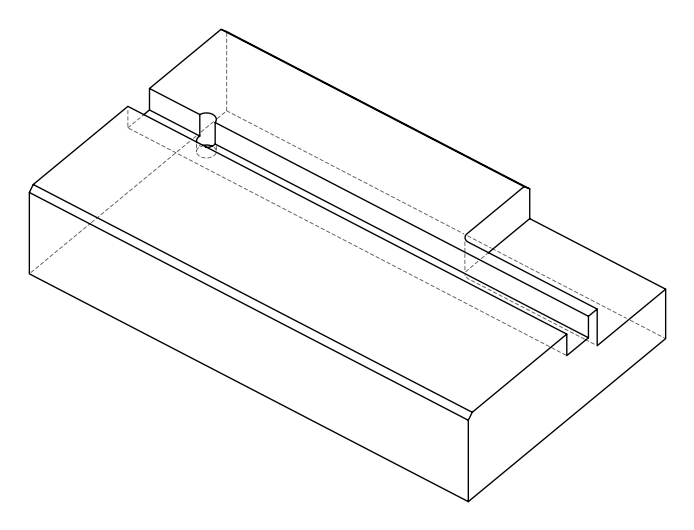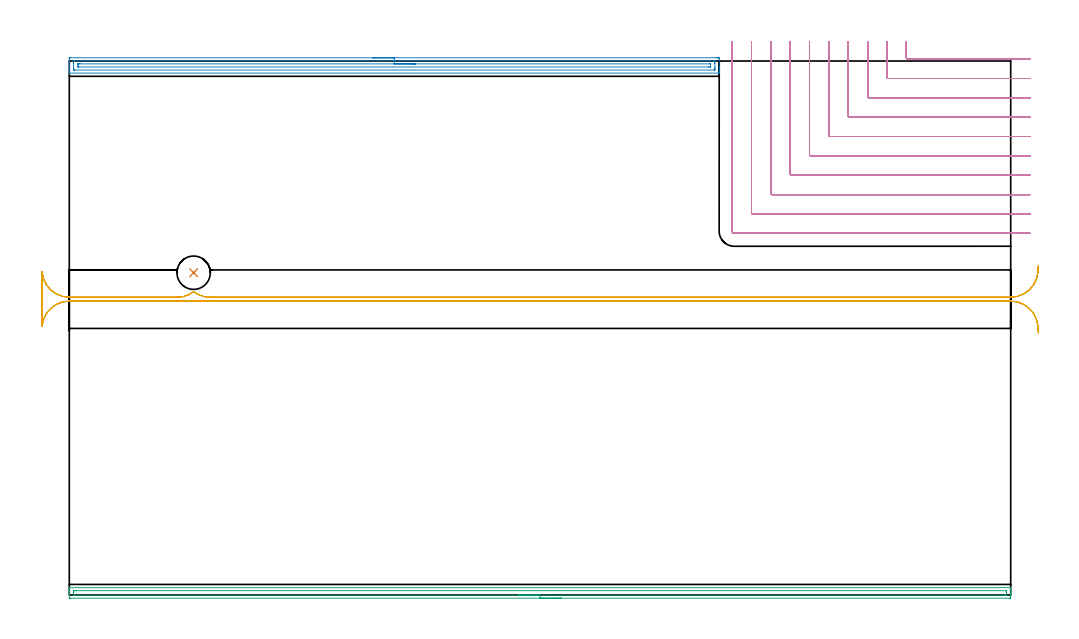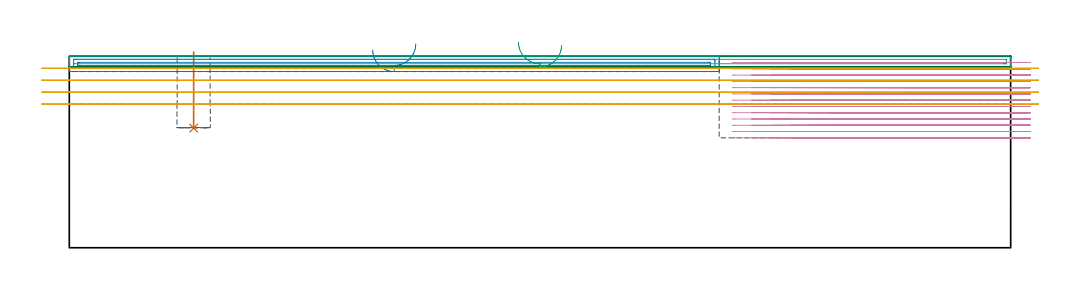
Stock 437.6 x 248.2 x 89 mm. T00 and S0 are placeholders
(PLAN: 5 operations, 3 tool changes, 64.5 min)
(1 INDEXABLE_INSERT_DRILL_BLIND_HOLE_FROM_SOLID | STEP1POCKET | NXT0302_002 | 0.14 min | 6252 mm3)
(2 AREA_MILL | FG_CHAMFER_SURFACE | UGT0205_001 | 7.44 min | 7731 mm3)
(3 AREA_MILL_1 | FG_CHAMFER_SURFACE_1 | UGT0205_001 | 7.18 min | 5253 mm3)
(4 MILL_CORNER_NOTCH_RECTANGULAR | CORNER_NOTCH_RECTANGULAR | NXT0201_011 | Follow Part, ap 3, ae 75% | 41.83 min | 441672 mm3)
(5 MILL_RECTANGULAR_SLOT | SLOT_RECTANGULAR | UGT0201_109 | Follow Part, ap 6.35, ae 75% | 7.94 min | 261746 mm3)
(TOOL NXT0302_002 | Index. Insert Drill 15.5mm [880-D1550L20-05] | D15.5 PA176 FL78 Z2)
(TOOL UGT0205_001 | Chamfer Mill 20 x 3 x 45 deg. | D20 FL50 Z2)
(TOOL NXT0201_011 | ENDMILL 12mm [2P460-1200-NA 1630] | D12 FL38 Z6)
(TOOL UGT0201_109 | End Mill 25.4 mm | D25.4 FL25 Z2)
(OP 1 INDEXABLE_INSERT_DRILL_BLIND_HOLE_FROM_SOLID)
G17 G21 G94 G90
T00 M6
G54
G17 G0 G90 X57.8 Y149.8 S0 M3
G43 Z99. H1
G94 G81 G98 Z55.6 F250. R91.
G80
M5
M2
(OP 2 AREA_MILL)
G17 G21 G94 G90
T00 M6
G54
G17 G0 G90 X141.05 Y249.7 S1061 M3
G43 Z99. H0
Z91.9
G94 G1 X141.088 Z91.028 F250.
X141.202 Z90.163
X141.391 Z89.312
X141.653 Z88.48
X141.987 Z87.674
X142.39 Z86.9
X142.858 Z86.164
X143.39 Z85.472
X143.979 Z84.829
X144.622 Z84.24
X145.314 Z83.708
X146.05 Z83.24
X146.824 Z82.837
X147.63 Z82.503
X148.462 Z82.241
X149.314 Z82.052
X150.178 Z81.938
X151.05 Z81.9
X301.022
X301.489 Y249.699 Z81.901
X301.952 Y249.695 Z81.903
X302.091 Y249.691 Z81.905
X302.1 Y249.238 Z82.359
Y245.709 Z85.885
Y245.151 Z86.446
Y244.827 Z86.769
Y244.269 Z87.327
Y243.944 Z87.65
Y243.296 Z88.304
Y242.94 Z88.659
X302.093 Y242.607 Z88.983
X302.092 Y242.602 Z88.988
X301.937 Y242.6 Z89.
X0.164
X0.008 Y242.602 Z88.988
X0.007 Y242.607 Z88.983
X0. Y242.939 Z88.66
Y243.296 Z88.304
Y243.944 Z87.65
Y245.151 Z86.446
Y245.709 Z85.885
Y248.959 Z82.638
X0.003 Y249.238 Z82.359
X0.009 Y249.691 Z81.906
X0.148 Y249.695 Z81.903
X0.611 Y249.7 Z81.9
X151.05
Y248.286 Z83.314
X299.704 Y248.285 Z83.315
X299.776
X300.077 Y248.279 Z83.321
X300.09 Y248.181 Z83.419
X300.097 Y247.967 Z83.633
X300.099 Y247.473 Z84.127
X300.1 Y247.082 Z84.518
Y245.317 Z86.283
X300.099 Y244.827 Z86.773
X300.098 Y244.438 Z87.162
X300.09 Y244.045 Z87.555
X300.081 Y244.02 Z87.58
X300.063 Y244.019 Z87.581
X300.012 Y244.016 Z87.584
X299.909 Y244.015 Z87.585
X299.704 Y244.014 Z87.586
X2.396 Y244.015 Z87.585
X2.324
X2.023 Y244.021 Z87.579
X2.01 Y244.119 Z87.481
X2.003 Y244.333 Z87.267
X2.001 Y244.827 Z86.773
X2. Y245.218 Z86.382
Y246.983 Z84.617
X2.001 Y247.473 Z84.127
X2.002 Y247.863 Z83.737
X2.01 Y248.255 Z83.345
X2.019 Y248.28 Z83.32
X2.038 Y248.282 Z83.318
X2.088 Y248.284 Z83.316
X2.191 Y248.285 Z83.315
X2.396 Y248.286 Z83.314
X151.05
Y246.872 Z84.728
X297.635 Y246.871 Z84.729
X297.918 Y246.87 Z84.73
X298.012 Y246.868 Z84.732
X298.079 Y246.865 Z84.735
X298.09 Y246.77 Z84.83
X298.096 Y246.591 Z85.009
X298.099 Y246.412 Z85.188
Y245.709 Z85.891
X298.098 Y245.532 Z86.068
X298.092 Y245.47 Z86.13
X298.086 Y245.435 Z86.165
X298.059 Y245.434 Z86.166
X297.918 Y245.431 Z86.169
X297.309 Y245.429 Z86.171
X297.025 Y245.428 Z86.172
X4.465 Y245.429 Z86.171
X4.182 Y245.431 Z86.169
X4.088 Y245.432 Z86.168
X4.021 Y245.435 Z86.165
X4.01 Y245.53 Z86.07
X4.004 Y245.709 Z85.891
X4.001 Y245.888 Z85.712
Y246.591 Z85.009
X4.002 Y246.769 Z84.831
X4.008 Y246.83 Z84.77
X4.014 Y246.865 Z84.735
X4.041 Y246.866 Z84.734
X4.182 Y246.869 Z84.731
X4.791 Y246.871 Z84.729
X5.075 Y246.872 Z84.728
X151.05
X151.922 Z84.766
X152.786 Z84.88
X153.638 Z85.069
X154.47 Z85.332
X155.276 Z85.665
X156.05 Z86.068
X156.786 Z86.537
X157.478 Z87.068
X158.121 Z87.657
X158.71 Z88.301
X159.242 Z88.993
X159.71 Z89.728
X160.113 Z90.502
X160.447 Z91.308
X160.709 Z92.14
X160.898 Z92.992
X161.012 Z93.857
X161.05 Z94.728
G0 Z99.
M5
M2
(OP 3 AREA_MILL_1)
G17 G21 G94 G90
T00 M6
G54
G17 G0 G90 X228.8 Y-1.5 S1061 M3
G43 Z99. H0
Z94.1
G94 G1 X228.762 Z93.228 F250.
X228.648 Z92.364
X228.459 Z91.512
X228.197 Z90.68
X227.863 Z89.874
X227.46 Z89.1
X226.992 Z88.364
X226.46 Z87.672
X225.871 Z87.029
X225.228 Z86.44
X224.536 Z85.908
X223.8 Z85.44
X223.026 Z85.037
X222.22 Z84.703
X221.388 Z84.441
X220.536 Z84.252
X219.672 Z84.138
X218.8 Z84.1
X0.629
X0.345 Y-1.498
X0.01 Y-1.494 Z84.102
X0. Y-1.223 Z84.373
Y0.515 Z86.11
Y1.031 Z86.627
Y1.384 Z86.98
Y1.9 Z87.496
Y2.253 Z87.848
Y2.961 Z88.561
Y3.174 Z88.774
X0.002 Y3.288 Z88.88
X0.01 Y3.397 Z88.988
X0.182 Y3.4 Z89.
X437.418
X437.59 Y3.397 Z88.988
X437.597 Y3.345 Z88.936
X437.599 Y3.287 Z88.879
X437.6 Y3.174 Z88.774
Y2.961 Z88.56
Y2.253 Z87.848
Y1.031 Z86.627
Y0.515 Z86.11
Y-0.096 Z85.499
Y-0.354 Z85.242
Y-0.965 Z84.631
X437.597 Y-1.223 Z84.373
X437.59 Y-1.494 Z84.103
X437.255 Y-1.498 Z84.1
X436.971 Y-1.5
X218.8
Y-0.086 Z85.514
X2.417 Y-0.085 Z85.515
X2.14 Y-0.084 Z85.516
X2.051 Y-0.081 Z85.519
X2.013 Y-0.079 Z85.521
X2.01 Y-0.06 Z85.54
X2.003 Y0.049 Z85.649
X2.001 Y0.515 Z86.115
X2. Y0.921 Z86.521
Y1.384 Z86.984
X2.002 Y1.788 Z87.388
X2.007 Y1.925 Z87.525
X2.01 Y1.97 Z87.57
X2.034 Y1.979 Z87.579
X2.108 Y1.981 Z87.581
X2.417 Y1.984 Z87.584
X2.693 Y1.985 Z87.585
X3.312 Y1.986 Z87.586
X435.183 Y1.985 Z87.585
X435.46 Y1.984 Z87.584
X435.549 Y1.981 Z87.581
X435.586 Y1.979 Z87.579
X435.59 Y1.959 Z87.559
X435.597 Y1.851 Z87.451
X435.599 Y1.384 Z86.984
X435.6 Y0.979 Z86.579
Y0.515 Z86.115
X435.598 Y0.111 Z85.711
X435.593 Y-0.025 Z85.575
X435.59 Y-0.07 Z85.53
X435.566 Y-0.079 Z85.521
X435.492 Y-0.081 Z85.519
X435.183 Y-0.084 Z85.516
X434.907 Y-0.085 Z85.515
X434.288 Y-0.086 Z85.514
X218.8
X217.928 Z85.552
X217.064 Z85.666
X216.212 Z85.855
X215.38 Z86.117
X214.574 Z86.451
X213.8 Z86.854
X213.064 Z87.323
X212.372 Z87.854
X211.729 Z88.443
X211.14 Z89.086
X210.608 Z89.778
X210.14 Z90.514
X209.737 Z91.288
X209.403 Z92.094
X209.141 Z92.926
X208.952 Z93.778
X208.838 Z94.643
X208.8 Z95.514
G0 Z99.
M5
M2
(OP 4 MILL_CORNER_NOTCH_RECTANGULAR)
G17 G21 G94 G90
T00 M6
G54
G17 G0 G90 X389.1 Y257.2 S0 M3
G43 Z99. H1
Z86.085
G94 G1 Y254.2 F250.
Y249.694 F500.
G3 X389.694 Y249.1 R0.6
G1 X443.532
X446.532 F250.
G0 Z99.
X380.1 Y257.2
Z86.085
G1 Y254.2
Y240.694 F500.
G3 X380.694 Y240.1 R0.6
G1 X443.6
X446.6 F250.
G0 Z99.
X371.1 Y257.2
Z86.085
G1 Y254.2
Y231.694 F500.
G3 X371.694 Y231.1 R0.6
G1 X443.6
X446.6 F250.
G0 Z99.
X362.1 Y257.2
Z86.085
G1 Y254.2
Y222.695 F500.
G3 X362.695 Y222.1 R0.6
G1 X443.6
X446.6 F250.
G0 Z99.
X353.1 Y257.2
Z86.085
G1 Y254.2
Y213.695 F500.
G3 X353.695 Y213.1 R0.6
G1 X443.6
X446.6 F250.
G0 Z99.
X344.1 Y257.2
Z86.085
G1 Y254.2
Y204.695 F500.
G3 X344.695 Y204.1 R0.6
G1 X443.6
X446.6 F250.
G0 Z99.
X335.1 Y257.2
Z86.085
G1 Y254.2
Y195.696 F500.
G3 X335.696 Y195.1 R0.6
G1 X443.6
X446.6 F250.
G0 Z99.
X326.1 Y257.2
Z86.085
G1 Y254.2
Y186.696 F500.
G3 X326.696 Y186.1 R0.6
G1 X443.6
X446.6 F250.
G0 Z99.
X317.1 Y257.2
Z86.085
G1 Y254.2
Y177.696 F500.
G3 X317.696 Y177.1 R0.6
G1 X443.6
X446.6 F250.
G0 Z99.
X308.1 Y257.2
Z86.085
G1 Y254.2
Y169.1 F500.
G3 X309.1 Y168.1 R1.
G1 X443.6
X446.6 F250.
G0 Z99.
X389.1 Y257.2
Z83.169
G1 Y254.2
Y249.694 F500.
G3 X389.694 Y249.1 R0.6
G1 X443.532
X446.532 F250.
G0 Z99.
X380.1 Y257.2
Z83.169
G1 Y254.2
Y240.694 F500.
G3 X380.694 Y240.1 R0.6
G1 X443.6
X446.6 F250.
G0 Z99.
X371.1 Y257.2
Z83.169
G1 Y254.2
Y231.694 F500.
G3 X371.694 Y231.1 R0.6
G1 X443.6
X446.6 F250.
G0 Z99.
X362.1 Y257.2
Z83.169
G1 Y254.2
Y222.695 F500.
G3 X362.695 Y222.1 R0.6
G1 X443.6
X446.6 F250.
G0 Z99.
X353.1 Y257.2
Z83.169
G1 Y254.2
Y213.695 F500.
G3 X353.695 Y213.1 R0.6
G1 X443.6
X446.6 F250.
G0 Z99.
X344.1 Y257.2
Z83.169
G1 Y254.2
Y204.695 F500.
G3 X344.695 Y204.1 R0.6
G1 X443.6
X446.6 F250.
G0 Z99.
X335.1 Y257.2
Z83.169
G1 Y254.2
Y195.696 F500.
G3 X335.696 Y195.1 R0.6
G1 X443.6
X446.6 F250.
G0 Z99.
X326.1 Y257.2
Z83.169
G1 Y254.2
Y186.696 F500.
G3 X326.696 Y186.1 R0.6
G1 X443.6
X446.6 F250.
G0 Z99.
X317.1 Y257.2
Z83.169
G1 Y254.2
Y177.696 F500.
G3 X317.696 Y177.1 R0.6
G1 X443.6
X446.6 F250.
G0 Z99.
X308.1 Y257.2
Z83.169
G1 Y254.2
Y169.1 F500.
G3 X309.1 Y168.1 R1.
G1 X443.6
X446.6 F250.
G0 Z99.
X389.1 Y257.2
Z80.254
G1 Y254.2
Y249.694 F500.
G3 X389.694 Y249.1 R0.6
G1 X443.532
X446.532 F250.
G0 Z99.
X380.1 Y257.2
Z80.254
G1 Y254.2
Y240.694 F500.
G3 X380.694 Y240.1 R0.6
G1 X443.6
X446.6 F250.
G0 Z99.
X371.1 Y257.2
Z80.254
G1 Y254.2
Y231.694 F500.
G3 X371.694 Y231.1 R0.6
G1 X443.6
X446.6 F250.
G0 Z99.
X362.1 Y257.2
Z80.254
G1 Y254.2
Y222.695 F500.
G3 X362.695 Y222.1 R0.6
G1 X443.6
X446.6 F250.
G0 Z99.
X353.1 Y257.2
Z80.254
G1 Y254.2
Y213.695 F500.
G3 X353.695 Y213.1 R0.6
G1 X443.6
X446.6 F250.
G0 Z99.
X344.1 Y257.2
Z80.254
G1 Y254.2
Y204.695 F500.
G3 X344.695 Y204.1 R0.6
G1 X443.6
X446.6 F250.
G0 Z99.
X335.1 Y257.2
Z80.254
G1 Y254.2
Y195.696 F500.
G3 X335.696 Y195.1 R0.6
G1 X443.6
X446.6 F250.
G0 Z99.
X326.1 Y257.2
Z80.254
G1 Y254.2
Y186.696 F500.
G3 X326.696 Y186.1 R0.6
G1 X443.6
X446.6 F250.
G0 Z99.
X317.1 Y257.2
Z80.254
G1 Y254.2
Y177.696 F500.
G3 X317.696 Y177.1 R0.6
G1 X443.6
X446.6 F250.
G0 Z99.
X308.1 Y257.2
Z80.254
G1 Y254.2
Y169.1 F500.
G3 X309.1 Y168.1 R1.
G1 X443.6
X446.6 F250.
G0 Z99.
X389.1 Y257.2
Z77.338
G1 Y254.2
Y249.694 F500.
G3 X389.694 Y249.1 R0.6
G1 X443.532
X446.532 F250.
G0 Z99.
X380.1 Y257.2
Z77.338
G1 Y254.2
Y240.694 F500.
G3 X380.694 Y240.1 R0.6
G1 X443.6
X446.6 F250.
G0 Z99.
X371.1 Y257.2
Z77.338
G1 Y254.2
Y231.694 F500.
G3 X371.694 Y231.1 R0.6
G1 X443.6
X446.6 F250.
G0 Z99.
X362.1 Y257.2
Z77.338
G1 Y254.2
Y222.695 F500.
G3 X362.695 Y222.1 R0.6
G1 X443.6
X446.6 F250.
G0 Z99.
X353.1 Y257.2
Z77.338
G1 Y254.2
Y213.695 F500.
G3 X353.695 Y213.1 R0.6
G1 X443.6
X446.6 F250.
G0 Z99.
X344.1 Y257.2
Z77.338
G1 Y254.2
Y204.695 F500.
G3 X344.695 Y204.1 R0.6
G1 X443.6
X446.6 F250.
G0 Z99.
X335.1 Y257.2
Z77.338
G1 Y254.2
Y195.696 F500.
G3 X335.696 Y195.1 R0.6
G1 X443.6
X446.6 F250.
G0 Z99.
X326.1 Y257.2
Z77.338
G1 Y254.2
Y186.696 F500.
G3 X326.696 Y186.1 R0.6
G1 X443.6
X446.6 F250.
G0 Z99.
X317.1 Y257.2
Z77.338
G1 Y254.2
Y177.696 F500.
G3 X317.696 Y177.1 R0.6
G1 X443.6
X446.6 F250.
G0 Z99.
X308.1 Y257.2
Z77.338
G1 Y254.2
Y169.1 F500.
G3 X309.1 Y168.1 R1.
G1 X443.6
X446.6 F250.
G0 Z99.
X389.1 Y257.2
Z74.423
G1 Y254.2
Y249.694 F500.
G3 X389.694 Y249.1 R0.6
G1 X443.532
X446.532 F250.
G0 Z99.
X380.1 Y257.2
Z74.423
G1 Y254.2
Y240.694 F500.
G3 X380.694 Y240.1 R0.6
G1 X443.6
X446.6 F250.
G0 Z99.
X371.1 Y257.2
Z74.423
G1 Y254.2
Y231.694 F500.
G3 X371.694 Y231.1 R0.6
G1 X443.6
X446.6 F250.
G0 Z99.
X362.1 Y257.2
Z74.423
G1 Y254.2
Y222.695 F500.
G3 X362.695 Y222.1 R0.6
G1 X443.6
X446.6 F250.
G0 Z99.
X353.1 Y257.2
Z74.423
G1 Y254.2
Y213.695 F500.
G3 X353.695 Y213.1 R0.6
G1 X443.6
X446.6 F250.
G0 Z99.
X344.1 Y257.2
Z74.423
G1 Y254.2
Y204.695 F500.
G3 X344.695 Y204.1 R0.6
G1 X443.6
X446.6 F250.
G0 Z99.
X335.1 Y257.2
Z74.423
G1 Y254.2
Y195.696 F500.
G3 X335.696 Y195.1 R0.6
G1 X443.6
X446.6 F250.
G0 Z99.
X326.1 Y257.2
Z74.423
G1 Y254.2
Y186.696 F500.
G3 X326.696 Y186.1 R0.6
G1 X443.6
X446.6 F250.
G0 Z99.
X317.1 Y257.2
Z74.423
G1 Y254.2
Y177.696 F500.
G3 X317.696 Y177.1 R0.6
G1 X443.6
X446.6 F250.
G0 Z99.
X308.1 Y257.2
Z74.423
G1 Y254.2
Y169.1 F500.
G3 X309.1 Y168.1 R1.
G1 X443.6
X446.6 F250.
G0 Z99.
X389.1 Y257.2
Z71.508
G1 Y254.2
Y249.694 F500.
G3 X389.694 Y249.1 R0.6
G1 X443.532
X446.532 F250.
G0 Z99.
X380.1 Y257.2
Z71.508
G1 Y254.2
Y240.694 F500.
G3 X380.694 Y240.1 R0.6
G1 X443.6
X446.6 F250.
G0 Z99.
X371.1 Y257.2
Z71.508
G1 Y254.2
Y231.694 F500.
G3 X371.694 Y231.1 R0.6
G1 X443.6
X446.6 F250.
G0 Z99.
X362.1 Y257.2
Z71.508
G1 Y254.2
Y222.695 F500.
G3 X362.695 Y222.1 R0.6
G1 X443.6
X446.6 F250.
G0 Z99.
X353.1 Y257.2
Z71.508
G1 Y254.2
Y213.695 F500.
G3 X353.695 Y213.1 R0.6
G1 X443.6
X446.6 F250.
G0 Z99.
X344.1 Y257.2
Z71.508
G1 Y254.2
Y204.695 F500.
G3 X344.695 Y204.1 R0.6
G1 X443.6
X446.6 F250.
G0 Z99.
X335.1 Y257.2
Z71.508
G1 Y254.2
Y195.696 F500.
G3 X335.696 Y195.1 R0.6
G1 X443.6
X446.6 F250.
G0 Z99.
X326.1 Y257.2
Z71.508
G1 Y254.2
Y186.696 F500.
G3 X326.696 Y186.1 R0.6
G1 X443.6
X446.6 F250.
G0 Z99.
X317.1 Y257.2
Z71.508
G1 Y254.2
Y177.696 F500.
G3 X317.696 Y177.1 R0.6
G1 X443.6
X446.6 F250.
G0 Z99.
X308.1 Y257.2
Z71.508
G1 Y254.2
Y169.1 F500.
G3 X309.1 Y168.1 R1.
G1 X443.6
X446.6 F250.
G0 Z99.
X389.1 Y257.2
Z68.592
G1 Y254.2
Y249.694 F500.
G3 X389.694 Y249.1 R0.6
G1 X443.532
X446.532 F250.
G0 Z99.
X380.1 Y257.2
Z68.592
G1 Y254.2
Y240.694 F500.
G3 X380.694 Y240.1 R0.6
G1 X443.6
X446.6 F250.
G0 Z99.
X371.1 Y257.2
Z68.592
G1 Y254.2
Y231.694 F500.
G3 X371.694 Y231.1 R0.6
G1 X443.6
X446.6 F250.
G0 Z99.
X362.1 Y257.2
Z68.592
G1 Y254.2
Y222.695 F500.
G3 X362.695 Y222.1 R0.6
G1 X443.6
X446.6 F250.
G0 Z99.
X353.1 Y257.2
Z68.592
G1 Y254.2
Y213.695 F500.
G3 X353.695 Y213.1 R0.6
G1 X443.6
X446.6 F250.
G0 Z99.
X344.1 Y257.2
Z68.592
G1 Y254.2
Y204.695 F500.
G3 X344.695 Y204.1 R0.6
G1 X443.6
X446.6 F250.
G0 Z99.
X335.1 Y257.2
Z68.592
G1 Y254.2
Y195.696 F500.
G3 X335.696 Y195.1 R0.6
G1 X443.6
X446.6 F250.
G0 Z99.
X326.1 Y257.2
Z68.592
G1 Y254.2
Y186.696 F500.
G3 X326.696 Y186.1 R0.6
G1 X443.6
X446.6 F250.
G0 Z99.
X317.1 Y257.2
Z68.592
G1 Y254.2
Y177.696 F500.
G3 X317.696 Y177.1 R0.6
G1 X443.6
X446.6 F250.
G0 Z99.
X308.1 Y257.2
Z68.592
G1 Y254.2
Y169.1 F500.
G3 X309.1 Y168.1 R1.
G1 X443.6
X446.6 F250.
G0 Z99.
X389.1 Y257.2
Z65.677
G1 Y254.2
Y249.694 F500.
G3 X389.694 Y249.1 R0.6
G1 X443.532
X446.532 F250.
G0 Z99.
X380.1 Y257.2
Z65.677
G1 Y254.2
Y240.694 F500.
G3 X380.694 Y240.1 R0.6
G1 X443.6
X446.6 F250.
G0 Z99.
X371.1 Y257.2
Z65.677
G1 Y254.2
Y231.694 F500.
G3 X371.694 Y231.1 R0.6
G1 X443.6
X446.6 F250.
G0 Z99.
X362.1 Y257.2
Z65.677
G1 Y254.2
Y222.695 F500.
G3 X362.695 Y222.1 R0.6
G1 X443.6
X446.6 F250.
G0 Z99.
X353.1 Y257.2
Z65.677
G1 Y254.2
Y213.695 F500.
G3 X353.695 Y213.1 R0.6
G1 X443.6
X446.6 F250.
G0 Z99.
X344.1 Y257.2
Z65.677
G1 Y254.2
Y204.695 F500.
G3 X344.695 Y204.1 R0.6
G1 X443.6
X446.6 F250.
G0 Z99.
X335.1 Y257.2
Z65.677
G1 Y254.2
Y195.696 F500.
G3 X335.696 Y195.1 R0.6
G1 X443.6
X446.6 F250.
G0 Z99.
X326.1 Y257.2
Z65.677
G1 Y254.2
Y186.696 F500.
G3 X326.696 Y186.1 R0.6
G1 X443.6
X446.6 F250.
G0 Z99.
X317.1 Y257.2
Z65.677
G1 Y254.2
Y177.696 F500.
G3 X317.696 Y177.1 R0.6
G1 X443.6
X446.6 F250.
G0 Z99.
X308.1 Y257.2
Z65.677
G1 Y254.2
Y169.1 F500.
G3 X309.1 Y168.1 R1.
G1 X443.6
X446.6 F250.
G0 Z99.
X389.1 Y257.2
Z62.762
G1 Y254.2
Y249.694 F500.
G3 X389.694 Y249.1 R0.6
G1 X443.532
X446.532 F250.
G0 Z99.
X380.1 Y257.2
Z62.762
G1 Y254.2
Y240.694 F500.
G3 X380.694 Y240.1 R0.6
G1 X443.6
X446.6 F250.
G0 Z99.
X371.1 Y257.2
Z62.762
G1 Y254.2
Y231.694 F500.
G3 X371.694 Y231.1 R0.6
G1 X443.6
X446.6 F250.
G0 Z99.
X362.1 Y257.2
Z62.762
G1 Y254.2
Y222.695 F500.
G3 X362.695 Y222.1 R0.6
G1 X443.6
X446.6 F250.
G0 Z99.
X353.1 Y257.2
Z62.762
G1 Y254.2
Y213.695 F500.
G3 X353.695 Y213.1 R0.6
G1 X443.6
X446.6 F250.
G0 Z99.
X344.1 Y257.2
Z62.762
G1 Y254.2
Y204.695 F500.
G3 X344.695 Y204.1 R0.6
G1 X443.6
X446.6 F250.
G0 Z99.
X335.1 Y257.2
Z62.762
G1 Y254.2
Y195.696 F500.
G3 X335.696 Y195.1 R0.6
G1 X443.6
X446.6 F250.
G0 Z99.
X326.1 Y257.2
Z62.762
G1 Y254.2
Y186.696 F500.
G3 X326.696 Y186.1 R0.6
G1 X443.6
X446.6 F250.
G0 Z99.
X317.1 Y257.2
Z62.762
G1 Y254.2
Y177.696 F500.
G3 X317.696 Y177.1 R0.6
G1 X443.6
X446.6 F250.
G0 Z99.
X308.1 Y257.2
Z62.762
G1 Y254.2
Y169.1 F500.
G3 X309.1 Y168.1 R1.
G1 X443.6
X446.6 F250.
G0 Z99.
X389.1 Y257.2
Z59.846
G1 Y254.2
Y249.694 F500.
G3 X389.694 Y249.1 R0.6
G1 X443.532
X446.532 F250.
G0 Z99.
X380.1 Y257.2
Z59.846
G1 Y254.2
Y240.694 F500.
G3 X380.694 Y240.1 R0.6
G1 X443.6
X446.6 F250.
G0 Z99.
X371.1 Y257.2
Z59.846
G1 Y254.2
Y231.694 F500.
G3 X371.694 Y231.1 R0.6
G1 X443.6
X446.6 F250.
G0 Z99.
X362.1 Y257.2
Z59.846
G1 Y254.2
Y222.695 F500.
G3 X362.695 Y222.1 R0.6
G1 X443.6
X446.6 F250.
G0 Z99.
X353.1 Y257.2
Z59.846
G1 Y254.2
Y213.695 F500.
G3 X353.695 Y213.1 R0.6
G1 X443.6
X446.6 F250.
G0 Z99.
X344.1 Y257.2
Z59.846
G1 Y254.2
Y204.695 F500.
G3 X344.695 Y204.1 R0.6
G1 X443.6
X446.6 F250.
G0 Z99.
X335.1 Y257.2
Z59.846
G1 Y254.2
Y195.696 F500.
G3 X335.696 Y195.1 R0.6
G1 X443.6
X446.6 F250.
G0 Z99.
X326.1 Y257.2
Z59.846
G1 Y254.2
Y186.696 F500.
G3 X326.696 Y186.1 R0.6
G1 X443.6
X446.6 F250.
G0 Z99.
X317.1 Y257.2
Z59.846
G1 Y254.2
Y177.696 F500.
G3 X317.696 Y177.1 R0.6
G1 X443.6
X446.6 F250.
G0 Z99.
X308.1 Y257.2
Z59.846
G1 Y254.2
Y169.1 F500.
G3 X309.1 Y168.1 R1.
G1 X443.6
X446.6 F250.
G0 Z99.
X389.1 Y257.2
Z56.931
G1 Y254.2
Y249.694 F500.
G3 X389.694 Y249.1 R0.6
G1 X443.532
X446.532 F250.
G0 Z99.
X380.1 Y257.2
Z56.931
G1 Y254.2
Y240.694 F500.
G3 X380.694 Y240.1 R0.6
G1 X443.6
X446.6 F250.
G0 Z99.
X371.1 Y257.2
Z56.931
G1 Y254.2
Y231.694 F500.
G3 X371.694 Y231.1 R0.6
G1 X443.6
X446.6 F250.
G0 Z99.
X362.1 Y257.2
Z56.931
G1 Y254.2
Y222.695 F500.
G3 X362.695 Y222.1 R0.6
G1 X443.6
X446.6 F250.
G0 Z99.
X353.1 Y257.2
Z56.931
G1 Y254.2
Y213.695 F500.
G3 X353.695 Y213.1 R0.6
G1 X443.6
X446.6 F250.
G0 Z99.
X344.1 Y257.2
Z56.931
G1 Y254.2
Y204.695 F500.
G3 X344.695 Y204.1 R0.6
G1 X443.6
X446.6 F250.
G0 Z99.
X335.1 Y257.2
Z56.931
G1 Y254.2
Y195.696 F500.
G3 X335.696 Y195.1 R0.6
G1 X443.6
X446.6 F250.
G0 Z99.
X326.1 Y257.2
Z56.931
G1 Y254.2
Y186.696 F500.
G3 X326.696 Y186.1 R0.6
G1 X443.6
X446.6 F250.
G0 Z99.
X317.1 Y257.2
Z56.931
G1 Y254.2
Y177.696 F500.
G3 X317.696 Y177.1 R0.6
G1 X443.6
X446.6 F250.
G0 Z99.
X308.1 Y257.2
Z56.931
G1 Y254.2
Y169.1 F500.
G3 X309.1 Y168.1 R1.
G1 X443.6
X446.6 F250.
G0 Z99.
X389.1 Y257.2
Z54.015
G1 Y254.2
Y249.694 F500.
G3 X389.694 Y249.1 R0.6
G1 X443.532
X446.532 F250.
G0 Z99.
X380.1 Y257.2
Z54.015
G1 Y254.2
Y240.694 F500.
G3 X380.694 Y240.1 R0.6
G1 X443.6
X446.6 F250.
G0 Z99.
X371.1 Y257.2
Z54.015
G1 Y254.2
Y231.694 F500.
G3 X371.694 Y231.1 R0.6
G1 X443.6
X446.6 F250.
G0 Z99.
X362.1 Y257.2
Z54.015
G1 Y254.2
Y222.695 F500.
G3 X362.695 Y222.1 R0.6
G1 X443.6
X446.6 F250.
G0 Z99.
X353.1 Y257.2
Z54.015
G1 Y254.2
Y213.695 F500.
G3 X353.695 Y213.1 R0.6
G1 X443.6
X446.6 F250.
G0 Z99.
X344.1 Y257.2
Z54.015
G1 Y254.2
Y204.695 F500.
G3 X344.695 Y204.1 R0.6
G1 X443.6
X446.6 F250.
G0 Z99.
X335.1 Y257.2
Z54.015
G1 Y254.2
Y195.696 F500.
G3 X335.696 Y195.1 R0.6
G1 X443.6
X446.6 F250.
G0 Z99.
X326.1 Y257.2
Z54.015
G1 Y254.2
Y186.696 F500.
G3 X326.696 Y186.1 R0.6
G1 X443.6
X446.6 F250.
G0 Z99.
X317.1 Y257.2
Z54.015
G1 Y254.2
Y177.696 F500.
G3 X317.696 Y177.1 R0.6
G1 X443.6
X446.6 F250.
G0 Z99.
X308.1 Y257.2
Z54.015
G1 Y254.2
Y169.1 F500.
G3 X309.1 Y168.1 R1.
G1 X443.6
X446.6 F250.
G0 Z99.
X389.1 Y257.2
Z51.1
G1 Y254.2
Y249.694 F500.
G3 X389.694 Y249.1 R0.6
G1 X443.532
X446.532 F250.
G0 Z99.
X380.1 Y257.2
Z51.1
G1 Y254.2
Y240.694 F500.
G3 X380.694 Y240.1 R0.6
G1 X443.6
X446.6 F250.
G0 Z99.
X371.1 Y257.2
Z51.1
G1 Y254.2
Y231.694 F500.
G3 X371.694 Y231.1 R0.6
G1 X443.6
X446.6 F250.
G0 Z99.
X362.1 Y257.2
Z51.1
G1 Y254.2
Y222.695 F500.
G3 X362.695 Y222.1 R0.6
G1 X443.6
X446.6 F250.
G0 Z99.
X353.1 Y257.2
Z51.1
G1 Y254.2
Y213.695 F500.
G3 X353.695 Y213.1 R0.6
G1 X443.6
X446.6 F250.
G0 Z99.
X344.1 Y257.2
Z51.1
G1 Y254.2
Y204.695 F500.
G3 X344.695 Y204.1 R0.6
G1 X443.6
X446.6 F250.
G0 Z99.
X335.1 Y257.2
Z51.1
G1 Y254.2
Y195.696 F500.
G3 X335.696 Y195.1 R0.6
G1 X443.6
X446.6 F250.
G0 Z99.
X326.1 Y257.2
Z51.1
G1 Y254.2
Y186.696 F500.
G3 X326.696 Y186.1 R0.6
G1 X443.6
X446.6 F250.
G0 Z99.
X317.1 Y257.2
Z51.1
G1 Y254.2
Y177.696 F500.
G3 X317.696 Y177.1 R0.6
G1 X443.6
X446.6 F250.
G0 Z99.
X308.1 Y257.2
Z51.1
G1 Y254.2
Y169.1 F500.
G3 X309.1 Y168.1 R1.
G1 X443.6
X446.6 F250.
G0 Z99.
M5
M2
(OP 5 MILL_RECTANGULAR_SLOT)
G17 G21 G94 G90
T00 M6
G54
G17 G0 G90 X450.476 Y153.22 S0 M3
G43 Z99. H0
Z83.45
G94 G1 X450.27 Y150.227 F250.
G2 X437.6 Y138.4 R12.7 F500.
G1 X65.44
G2 X57.8 Y140.955 R12.7
X50.16 Y138.4 R12.7
G1 X0.
G2 X-12.67 Y150.228 R12.7
G1 X-12.7
Y124.772
X-12.67
G2 X0. Y136.6 R12.7
G1 X437.6
G2 X450.27 Y124.773 R12.7
G1 X450.476 Y121.78 F250.
G0 Y153.22 Z77.9
G1 X450.27 Y150.227
G2 X437.6 Y138.4 R12.7 F500.
G1 X65.44
G2 X57.8 Y140.955 R12.7
X50.16 Y138.4 R12.7
G1 X0.
G2 X-12.67 Y150.228 R12.7
G1 X-12.7
Y124.772
X-12.67
G2 X0. Y136.6 R12.7
G1 X437.6
G2 X450.27 Y124.773 R12.7
G1 X450.476 Y121.78 F250.
G0 Y153.22 Z72.35
G1 X450.27 Y150.227
G2 X437.6 Y138.4 R12.7 F500.
G1 X65.44
G2 X57.8 Y140.955 R12.7
X50.16 Y138.4 R12.7
G1 X0.
G2 X-12.67 Y150.228 R12.7
G1 X-12.7
Y124.772
X-12.67
G2 X0. Y136.6 R12.7
G1 X437.6
G2 X450.27 Y124.773 R12.7
G1 X450.476 Y121.78 F250.
G0 Y153.22 Z66.8
G1 X450.27 Y150.227
G2 X437.6 Y138.4 R12.7 F500.
G1 X65.44
G2 X57.8 Y140.955 R12.7
X50.16 Y138.4 R12.7
G1 X0.
G2 X-12.67 Y150.228 R12.7
G1 X-12.7
Y124.772
X-12.67
G2 X0. Y136.6 R12.7
G1 X437.6
G2 X450.27 Y124.773 R12.7
G1 X450.476 Y121.78 F250.
G0 Z99.
M5
M2
